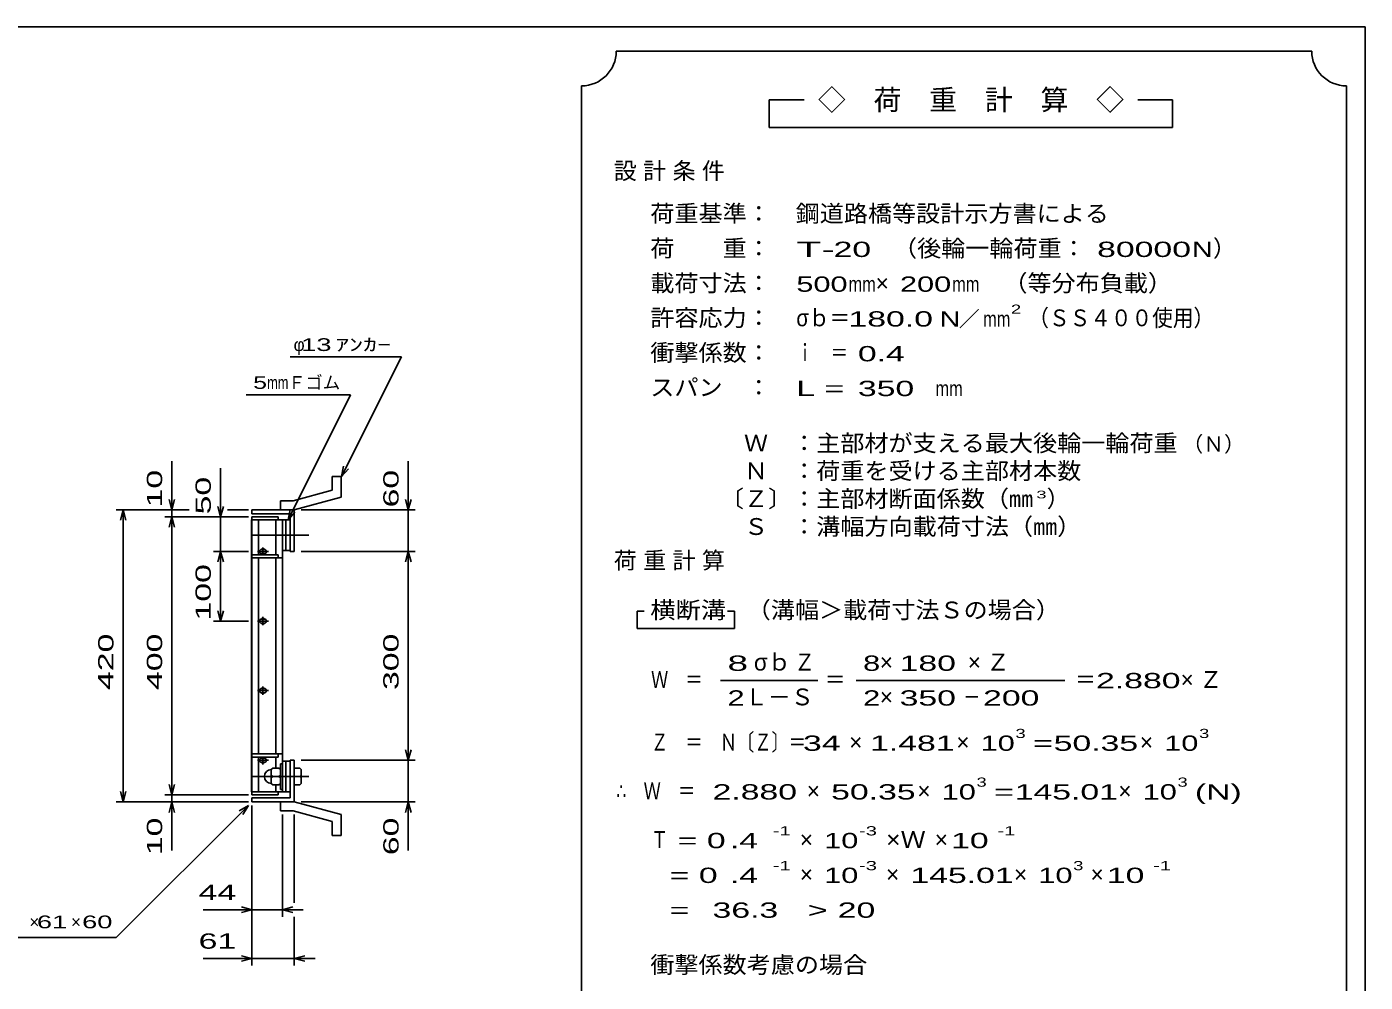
# Model space of a CAD drawing. Units: millimetres, scale not verified. Extents: x -1820 to 1731, y -1282 to 1054.
# Drawn here: x -194 to 1731, y -320 to 1054 of the extents above; entities that cross this region are included whole.
import ezdxf
from ezdxf.enums import TextEntityAlignment as Align

# ---------------------------------------------------------------- set-up
doc = ezdxf.new("R2010")
doc.units = ezdxf.units.MM
doc.header["$LTSCALE"] = 10
doc.linetypes.add('CHAIN', pattern=[18.5, 12, -1.5, 3.5, -1.5])
for name, color, linetype, lineweight in [('0_2', 150, 'Continuous', 25), ('16', 3, 'Continuous', 25), ('19', 6, 'Continuous', 25), ('22', 4, 'Continuous', 25), ('24', 2, 'Continuous', 25)]:
    doc.layers.add(name, color=color, linetype=linetype, lineweight=lineweight)
doc.styles.add('ベクトル', font='')
doc.styles.get('ベクトル').set_extended_font_data('ベクトル')

msp = doc.modelspace()

# ---------------------------------------------------------------- linework, layer by layer
at = {"layer": '0_2'}
for p, q in [((-1729, 1053.5), (1731, 1053.5)), ((1731, 1053.5), (1731, -1146.5))]:
    msp.add_line(p, q, dxfattribs=at)
at = {"layer": '16'}
for p, q in [((168, 349), (130, 349)), ((130, 349), (130, 344.5)), ((168, 344.5), (168, 349)), ((129.3, -46.5), (129.3, 344.5)), ((129.3, 344.5), (130, 344.5)), ((130, 344.5), (168, 344.5)), ((130, -46.5), (130, 344.5)), ((130, 344.5), (174, 344.5)), ((139.5, 294.5), (139.5, 344.5)), ((164.5, 294.5), (164.5, 344.5)), ((174, -46.5), (174, 344.5)), ((174, 344.5), (179, 344.5)), ((179, 300.5), (179, 344.5)), ((179, 344.5), (185, 344.5)), ((185, 300.5), (185, 344.5)), ((130, 294.5), (130, 290)), ((168, 294.5), (130, 294.5)), ((130, 290), (174, 290)), ((138, 299), (154, 299)), ((139.5, 8), (139.5, 290)), ((144, 302), (148, 302)), ((144, 296), (148, 296)), ((146, 294.5), (146, 305)), ((164.5, 8), (164.5, 290)), ((168, 290), (168, 294.5)), ((174, 300.5), (179, 300.5)), ((179, 300.5), (185, 300.5)), ((138, 199), (154, 199)), ((144, 202), (148, 202)), ((144, 196), (148, 196)), ((146, 193), (146, 205)), ((138, 99), (154, 99)), ((144, 102), (148, 102)), ((146, 93), (146, 105)), ((144, 96), (148, 96)), ((130, 3.5), (130, 8)), ((130, 8), (174, 8)), ((130, 3.5), (168, 3.5)), ((139.5, -46.5), (139.5, 3.5)), ((144, 2), (148, 2)), ((146, -7), (146, 3.5)), ((164.5, -11.5), (164.5, 3.5)), ((168, 3.5), (168, 8)), ((138, -1), (154, -1)), ((144, -4), (148, -4)), ((160, -12.5), (158, -14.5)), ((158, -34.5), (158, -14.5)), ((160, -12.5), (169, -12.5)), ((171, -14.5), (169, -12.5)), ((171, -43), (171, -6)), ((171, -6), (174, -6)), ((174, -2.5), (179, -2.5)), ((174, -43), (174, -6)), ((179, -46.5), (179, -2.5)), ((179, -2.5), (185, -2.5)), ((185, -46.5), (185, -2.5)), ((160, -24.5), (158, -22.5)), ((160, -24.5), (158, -26.5)), ((158, -34.5), (160, -36.5)), ((160, -24.5), (169, -24.5)), ((160, -36.5), (169, -36.5)), ((164.5, -46.5), (164.5, -37.5)), ((169, -24.5), (171, -22.5)), ((171, -26.5), (169, -24.5)), ((169, -36.5), (171, -34.5)), ((129.3, -46.5), (130, -46.5)), ((130, -46.5), (168, -46.5)), ((130, -51), (130, -46.5)), ((130, -46.5), (174, -46.5)), ((168, -51), (130, -51)), ((168, -46.5), (168, -51)), ((171, -43), (174, -43)), ((174, -46.5), (179, -46.5)), ((179, -46.5), (185, -46.5))]:
    msp.add_line(p, q, dxfattribs=at)
at = {"layer": '16', "linetype": 'CHAIN'}
for p, q in [((131, 322.5), (212, 322.5)), ((131, -24.5), (212, -24.5))]:
    msp.add_line(p, q, dxfattribs=at)
at = {"layer": '16'}
for centre, radius, start, end in [((144, 299), 3, 90, 270), ((146, 299), 4, 46.6, 133.4), ((146, 299), 4, 226.6, 313.4), ((148, 299), 3, 270, 90), ((144, 199), 3, 90, 270), ((146, 199), 4, 46.6, 133.4), ((146, 199), 4, 226.6, 313.4), ((148, 199), 3, 270, 90), ((144, 99), 3, 90, 270), ((146, 99), 4, 46.6, 133.4), ((148, 99), 3, 270, 90), ((146, 99), 4, 226.6, 313.4), ((144, -1), 3, 90, 270), ((146, -1), 4, 46.6, 133.4), ((148, -1), 3, 270, 90), ((146, -1), 4, 226.6, 313.4), ((158, -24.5), 10, 90, 270)]:
    msp.add_arc(centre, radius, start, end, dxfattribs=at)
at = {"layer": '19'}
for p, q in [((245.6, 407.1), (258.6, 407.1)), ((245.6, 387.1), (245.6, 407.1)), ((258.6, 377.1), (258.6, 407.1)), ((245.6, 387.1), (189.3, 372)), ((171, 372), (189.3, 372)), ((171, 359), (171, 372)), ((191, 359), (258.6, 377.1)), ((130, 353), (130, 359)), ((130, 359), (191, 359)), ((185, 353), (130, 353)), ((171, 359), (191, 359)), ((185, 299), (185, 353)), ((191, 359), (191, 299)), ((191, 299), (185, 299)), ((191, -1), (185, -1)), ((185, -1), (185, -55)), ((191, -61), (191, -1)), ((199, -12.5), (191, -12.5)), ((191, -12.5), (191, -36.5)), ((201, -14.5), (199, -12.5)), ((201, -34.5), (201, -14.5)), ((191, -24.5), (199, -24.5)), ((191, -36.5), (199, -36.5)), ((201, -22.5), (199, -24.5)), ((199, -24.5), (201, -26.5)), ((199, -36.5), (201, -34.5)), ((130, -55), (130, -61)), ((185, -55), (130, -55)), ((130, -61), (191, -61)), ((171, -61), (191, -61)), ((171, -74), (171, -61)), ((171, -74), (189.3, -74)), ((245.6, -89.1), (189.3, -74)), ((191, -61), (258.6, -79.1)), ((245.6, -109.1), (245.6, -89.1)), ((258.6, -109.1), (258.6, -79.1)), ((245.6, -109.1), (258.6, -109.1))]:
    msp.add_line(p, q, dxfattribs=at)
at = {"layer": '22'}
for p, q in [((185, 579), (345, 579)), ((259, 407), (345, 579)), ((122, 524.5), (272, 524.5)), ((182, 344.5), (272, 524.5)), ((15, 359), (15, 429)), ((355, 359), (355, 429)), ((85, 349), (85, 419)), ((259, 407), (262, 421.6)), ((259, 407), (269, 418)), ((15, 359), (11, 374)), ((15, 359), (19, 374)), ((355, 359), (351, 374)), ((355, 359), (359, 374)), ((-65, 359), (40, 359)), ((-59, 344), (-55, 359)), ((-51, 344), (-55, 359)), ((-55, -61), (-55, 359)), ((5, 359), (40, 359)), ((5, 349), (125, 349)), ((11, 334), (15, 349)), ((15, 349), (15, 359)), ((19, 334), (15, 349)), ((15, -51), (15, 349)), ((125, 349), (75, 349)), ((85, 349), (81, 364)), ((89, 364), (85, 349)), ((85, 349), (85, 299)), ((95, 359), (125, 359)), ((95, 359), (125, 359)), ((182, 344.5), (185, 359.1)), ((182, 344.5), (192, 355.5)), ((201, 359), (365, 359)), ((355, 299), (355, 359)), ((75, 299), (125, 299)), ((81, 284), (85, 299)), ((89, 284), (85, 299)), ((85, 199), (85, 299)), ((201, 299), (365, 299)), ((351, 284), (355, 299)), ((359, 284), (355, 299)), ((355, -1), (355, 299)), ((85, 199), (81, 214)), ((85, 199), (89, 214)), ((75, 199), (125, 199)), ((355, -1), (351, 14)), ((355, -1), (359, 14)), ((201, -1), (365, -1)), ((355, -61), (355, -1)), ((15, -51), (11, -36)), ((15, -51), (19, -36)), ((-55, -61), (-59, -46)), ((-55, -61), (-51, -46)), ((5, -51), (125, -51)), ((15, -61), (15, -51)), ((-65, -61), (125, -61)), ((-65, -256), (125, -66)), ((5, -61), (125, -61)), ((11, -76), (15, -61)), ((19, -76), (15, -61)), ((15, -131), (15, -61)), ((112, -74), (125, -66)), ((117, -79), (125, -66)), ((130, -226), (130, -66)), ((130, -296), (130, -66)), ((201, -61), (365, -61)), ((351, -76), (355, -61)), ((359, -76), (355, -61)), ((355, -131), (355, -61)), ((174, -226), (174, -79)), ((191, -206), (191, -79)), ((60, -216), (130, -216)), ((130, -216), (115, -212)), ((115, -220), (130, -216)), ((130, -216), (174, -216)), ((174, -216), (189, -212)), ((189, -220), (174, -216)), ((174, -216), (204, -216)), ((191, -296), (191, -226)), ((-265, -256), (-65, -256)), ((60, -286), (130, -286)), ((130, -286), (115, -282)), ((115, -290), (130, -286)), ((130, -286), (191, -286)), ((191, -286), (206, -282)), ((206, -290), (191, -286)), ((191, -286), (221, -286))]:
    msp.add_line(p, q, dxfattribs=at)
at = {"layer": '24', "color": 4}
for p, q in [((1654, 1018.5), (654, 1018.5)), ((604, 968.5), (604, -581.5)), ((1704, -581.5), (1704, 968.5)), ((924, 948.5), (874, 948.5)), ((874, 948.5), (874, 908.5)), ((1454, 948.5), (1404, 948.5)), ((1454, 908.5), (1454, 948.5)), ((874, 908.5), (1454, 908.5)), ((694, 213.5), (684, 213.5)), ((684, 213.5), (684, 188.5)), ((824, 213.5), (814, 213.5)), ((824, 188.5), (824, 213.5)), ((684, 188.5), (824, 188.5)), ((804, 113.5), (944, 113.5)), ((999, 113.5), (1299, 113.5))]:
    msp.add_line(p, q, dxfattribs=at)
for centre, start, end in [((604, 1018.5), 270, 0), ((1704, 1018.5), 180, 270)]:
    msp.add_arc(centre, 50, start, end, dxfattribs=at)

# ---------------------------------------------------------------- texts
at = {"layer": '22', "color": 2, "style": 'ベクトル'}
for s, height, p in [('φ', 18.3, (190, 596.5)), ('Ｆゴム', 18.33, (182, 542)), ('×', 18.3, (-190, -233.5)), ('×', 18.3, (-130, -233.5))]:
    msp.add_text(s, height=height, dxfattribs=at).set_placement(p, align=Align.MIDDLE_LEFT)
for s, height, width, p in [(' 13 ', 18.33, 1.6, (190, 596.5)), ('ｱﾝｶｰ', 18.33, 1.6, (250, 596.5)), ('5', 18.3, 1.45, (132, 542)), ('mm', 18.33, 0.75, (152, 542)), (' 44 ', 21.99, 1.65, (40, -191)), (' 61 ', 18.33, 1.6, (-190, -233.5)), (' 60 ', 18.33, 1.6, (-125, -233.5)), (' 61 ', 21.99, 1.65, (40, -261))]:
    msp.add_text(s, height=height, dxfattribs=dict(at, width=width)).set_placement(p, align=Align.MIDDLE_LEFT)
at = {"layer": '22', "color": 2, "style": 'ベクトル', "width": 1.65}
for s, p in [(' 10 ', (-10, 349)), (' 50 ', (60, 339)), (' 60 ', (330, 349)), (' 100 ', (60, 186.5)), (' 420 ', (-80, 86.5)), (' 400 ', (-10, 86.5)), (' 300 ', (330, 86.5)), (' 10 ', (-10, -151)), (' 60 ', (330, -151))]:
    msp.add_text(s, height=21.99, rotation=90, dxfattribs=at).set_placement(p, align=Align.MIDDLE_LEFT)
at = {"layer": '24', "style": 'ベクトル'}
for s, height, p in [('◇\u3000荷\u3000重\u3000計\u3000算\u3000◇', 29.33, (944, 948.5)), ('）', 24.2, (1512, 735)), ('×', 24.2, (1027, 685)), ('／', 22, (1146.5, 633.5)), ('（Ｎ）', 21.99, (1468, 453.5)), ('）', 24.2, (1273, 375)), ('σｂ', 24.19, (852, 140)), ('×', 24.2, (1033, 140)), ('Ｌ－Ｓ', 24.19, (839, 90)), ('×', 24.2, (1033, 90)), ('×', 24.2, (989, 25)), ('×', 24.2, (1143, 25)), ('×', 24.2, (1407, 25)), ('×', 24.2, (928, -45)), ('×', 24.2, (1087, -45)), ('×', 24.2, (1376, -45)), ('×', 24.2, (918, -115)), ('×', 24.2, (1112, -115)), ('×', 24.2, (918, -165)), ('×', 24.2, (1042, -165)), ('×', 24.2, (1226, -165)), ('×', 24.2, (1336, -165))]:
    msp.add_text(s, height=height, dxfattribs=at).set_placement(p, align=Align.MIDDLE_LEFT)
for s, height, width, p in [('荷重基準：\u3000', 24.19, 1.05, (703, 785)), ('鋼道路橋等設計示方書による', 24.19, 1.05, (912, 785)), ('荷\u3000\u3000重：\u3000', 24.19, 1.05, (703, 735)), ('（後輪一輪荷重：', 24.19, 1.05, (1052, 735)), ('T-', 21.99, 2, (913, 733.5)), (' 20 ', 21.99, 1.65, (953, 733.5)), (' 80000', 21.99, 1.65, (1332, 733.5)), ('N', 22, 1.4, (1482, 733.5)), ('載荷寸法：\u3000', 24.19, 1.05, (703, 685)), ('500', 21.99, 1.5, (913, 683.5)), ('200', 21.99, 1.5, (1062, 683.5)), ('\u3000（等分布負載）', 24.19, 1.05, (1176, 685)), ('mm', 21.99, 0.8, (988, 683.5)), ('mm', 21.99, 0.8, (1137, 683.5)), ('許容応力：\u3000', 24.19, 1.05, (703, 635)), ('σｂ＝', 24.19, 0.9, (913, 635)), ('180.0', 21.99, 1.65, (988, 633.5)), ('N', 22, 1.4, (1119, 633.5)), ('mm', 21.99, 0.8, (1181.5, 633.5)), ('2', 13.2, 1.5, (1221.5, 647.5)), ('（ＳＳ４００使用）', 24.19, 0.9, (1246.5, 635)), ('衝撃係数：\u3000', 24.19, 1.05, (703, 585)), ('ｉ\u3000＝', 24.19, 0.75, (913, 585)), (' 0.4', 21.99, 1.65, (988, 583.5)), ('スパン\u3000：\u3000', 24.19, 1.05, (703, 535)), ('L =', 21.99, 1.65, (913, 533.5)), (' 350 ', 21.99, 1.65, (988, 533.5)), ('mm', 21.99, 0.8, (1113, 533.5)), ('\u3000Ｗ\u3000：主部材が支える最大後輪一輪荷重', 24.19, 1.05, (803, 455)), ('\u3000Ｎ\u3000：荷重を受ける主部材本数', 24.19, 1.05, (803, 415)), ('〔Ｚ〕：主部材断面係数（㎜', 24.19, 1.05, (803, 375)), ('3', 11, 1.8, (1258, 381)), ('\u3000Ｓ\u3000：溝幅方向載荷寸法（㎜）', 24.19, 1.05, (803, 335)), ('\u3000（溝幅＞載荷寸法Ｓの場合）', 24.19, 1.05, (807, 215)), ('横断溝', 24.19, 1.1, (703, 215)), ('8', 22, 1.8, (814, 138.5)), ('Ｚ', 24.2, 0.9, (910, 140)), ('8', 22, 1.5, (1009, 138.5)), (' 180 ', 21.99, 1.65, (1048, 138.5)), ('Ｗ\u3000＝', 24.19, 0.75, (704, 115)), ('＝', 24.2, 0.9, (954, 115)), ('＝', 24.2, 0.9, (1314, 115)), ('2.880', 21.99, 1.65, (1344, 113.5)), ('2', 22, 1.5, (814, 88.5)), ('2', 22, 1.5, (1009, 88.5)), (' 350 ', 21.99, 1.65, (1048, 88.5)), (' 200 ', 21.99, 1.65, (1168, 88.5)), ('－', 24.2, 0.75, (1153, 90)), ('Ｚ\u3000＝\u3000Ｎ〔Ｚ〕＝', 24.19, 0.75, (704, 25)), ('3', 13.2, 1.5, (1228, 37.5)), ('3', 13.2, 1.5, (1492, 37.5)), (' 34 ', 21.99, 1.65, (909, 23.5)), ('1.481', 21.99, 1.65, (1019, 23.5)), ('10', 21.99, 1.5, (1178, 23.5)), ('=', 22, 1.7, (1253, 23.5)), ('50.35', 21.99, 1.65, (1283, 23.5)), ('10', 21.99, 1.5, (1442, 23.5)), ('∴\u3000Ｗ\u3000＝', 24.19, 0.75, (654, -45)), (' 2.880', 21.99, 1.65, (779, -46.5)), ('50.35', 21.99, 1.65, (963, -46.5)), ('10', 21.99, 1.5, (1122, -46.5)), ('3', 13.2, 1.5, (1172, -32.5)), ('145.01', 21.99, 1.65, (1227, -46.5)), ('10', 21.99, 1.5, (1411, -46.5)), ('3', 13.2, 1.5, (1461, -32.5)), ('(N)', 21.99, 1.65, (1486, -46.5)), ('=', 22, 1.7, (1197, -46.5)), ('-1', 13.2, 1.65, (879, -102.5)), ('-3', 13.2, 1.65, (1003, -102.5)), ('-1', 13.2, 1.65, (1202, -102.5)), ('Ｔ', 24.2, 0.75, (704, -115)), (' = 0', 21.99, 1.65, (729, -116.5)), (' .4 ', 21.99, 1.65, (804, -116.5)), ('10', 21.99, 1.5, (953, -116.5)), ('×Ｗ', 24.19, 1.1, (1042, -115)), (' 10 ', 21.99, 1.65, (1122, -116.5)), ('-1', 13.2, 1.65, (879, -152.5)), ('-3', 13.2, 1.65, (1003, -152.5)), ('3', 13.2, 1.5, (1311, -152.5)), ('-1', 13.2, 1.65, (1426, -152.5)), ('  = 0', 21.99, 1.65, (704, -166.5)), (' .4 ', 21.99, 1.65, (804, -166.5)), ('10', 21.99, 1.5, (953, -166.5)), ('145.01', 21.99, 1.65, (1077, -166.5)), ('10', 21.99, 1.5, (1261, -166.5)), (' 10 ', 21.99, 1.65, (1346, -166.5)), (' 36.3', 21.99, 1.65, (779, -216.5)), ('>', 22, 1.7, (929, -216.5)), (' 20 ', 21.99, 1.65, (959, -216.5)), ('  =', 21.99, 1.65, (704, -216.5)), ('衝撃係数考慮の場合', 24.19, 1.05, (703, -295))]:
    msp.add_text(s, height=height, dxfattribs=dict(at, width=width)).set_placement(p, align=Align.MIDDLE_LEFT)
at = {"layer": '24', "char_height": 24.19, "attachment_point": 4, "style": 'ベクトル'}
for s, insert in [('\\T1.28;設計条件', (650.5, 845)), ('\\T1.28;荷重計算', (650.5, 285)), ('\\T1.42;×Ｚ', (1159.5, 140)), ('\\T1.42;×Ｚ', (1465.5, 115))]:
    msp.add_mtext(s, dxfattribs=dict(at, insert=insert))

doc.saveas('drawing.dxf')
